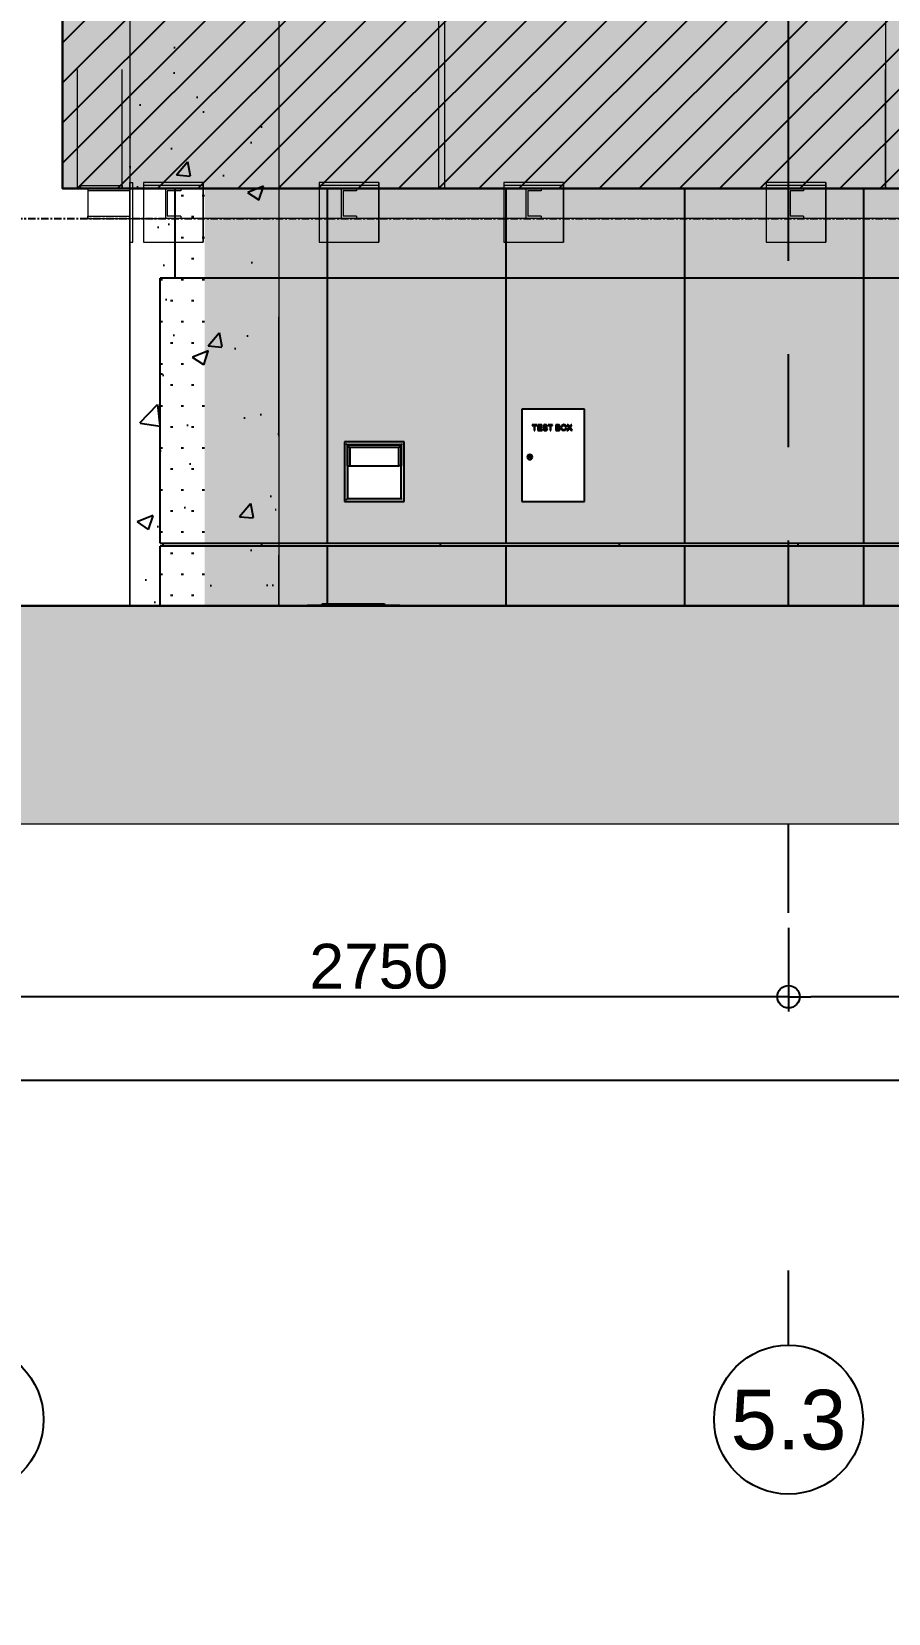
# Model space of a CAD drawing. Header units: millimetres. Extents: x 652937 to 1670132, y 1473552 to 2851037.
# Drawn here: x 754468 to 757343, y 1509840 to 1515147 of the extents above; entities that cross this region are included whole.
import ezdxf
from ezdxf.enums import TextEntityAlignment as Align
from ezdxf.xclip import XClip

# ---------------------------------------------------------------- set-up
doc = ezdxf.new("R2010")
doc.units = ezdxf.units.MM
doc.header["$XCLIPFRAME"] = 0
doc.set_wipeout_variables(frame=1)
for name, pattern in [('TA_GL_005.00000', [13.75, 5, -1.25, 1.25, -1.25, 5]), ('XKITLINE00', [0]), ('XKITLINE02', [4, 2, -2])]:
    doc.linetypes.add(name, pattern=pattern)
for name, color, linetype in [('000 - 0_HIDE_OBJ_FRAMING_DEF_SUB_1', 7, 'Continuous'), ('000 - 0_SYM_DWG_GRID-BUBBLE_MAIN_COLOR_1', 7, 'Continuous'), ('000 - 0_SYM_DWG_GRIDLINE_MAIN_COLOR_1', 7, 'Continuous'), ('000 - 0_SYM_DWG_GRIDLINE_MAIN_COLOR_251', 7, 'Continuous'), ('000 - CONCRETE_COL_WIPEOUT_', 7, 'Continuous'), ('000 - CONCRETE_WALL_HATCH_', 7, 'Continuous'), ('000 - CONCRETE_WALL_MAIN_COLOR_2', 7, 'Continuous'), ('000 - H A T C H', 7, 'Continuous'), ('010 - ASPG_DIMS_NOM', 7, 'Continuous')]:
    doc.layers.add(name, color=color, linetype=linetype)
for name, color, linetype, lineweight in [('A-010-M_LINE-T', 7, 'Continuous', 25), ('A-230-M_FLOOR', 7, 'Continuous', 25), ('Part', 7, 'Continuous', 0), ('S-160-M_FOUND', 7, 'Continuous', 25), ('Z-060-M_DETAIL', 7, 'Continuous', 9)]:
    doc.layers.add(name, color=color, linetype=linetype, lineweight=lineweight)
doc.styles.add('Arial', font='arial.ttf')
doc.styles.add('FAMELINE_FOR_CKST', font='arial.ttf')
doc.styles.add('TA', font='', dxfattribs={"height": 4.5})
doc.styles.get('TA').set_extended_font_data('Cordia New')
doc.dimstyles.new('FAMELINE-CKST_C-C', dxfattribs={"dimtxt": 0.3, "dimasz": 0.15, "dimexe": 0.1, "dimexo": 0.1, "dimgap": 0.05, "dimtad": 1, "dimzin": 0, "dimdsep": 46, "dimtxsty": 'FAMELINE_FOR_CKST', "dimblk": 'ORIGIN', "dimblk1": 'ORIGIN', "dimblk2": 'ORIGIN', "dimsah": 1, "dimcen": 0.1, "dimdle": 0.1, "dimclrd": 7, "dimclre": 7, "dimclrt": 7, "dimadec": 0, "dimazin": 0, "dimtfac": 1, "dimtix": 1, "dimtmove": 2, "dimatfit": 3, "dimfxl": 1, "dimtolj": 1, "dimtzin": 0, "dimlwd": -1, "dimlwe": -1, "dimarcsym": 0})
pattern_1 = [(0, (186823.404, -200), (35.282, 70.564), [7.823, -62.741])]
pattern_2 = [(90, (6060, 101150), (-600, 4e-14), [])]

# ---------------------------------------------------------------- blocks, each defined once
blk = doc.blocks.new('*U6164')
at = {"layer": '000 - 0_SYM_DWG_GRIDLINE_MAIN_COLOR_251', "color": 7, "linetype": 'ByBlock', "ltscale": 5}
blk.add_line((200, 0), (-30071, 0), dxfattribs=at)
at = {"color": 7, "style": 'TA', "flags": 1}
blk.add_attdef('LOCATION', (6, -6), '', height=4.5, rotation=270, dxfattribs=at)
blk = doc.blocks.new('PP18_ENT3_SE_ELE2-1')
at = {"layer": 'S-160-M_FOUND'}
h = blk.add_hatch(dxfattribs=at)
h.set_pattern_fill('AR-CONC', scale=3, style=0)
h.set_pattern_definition([(50, (-92039, 13738.63), (546.554, -47.8173), [57.15, -628.65]), (355, (-92039, 13738.63), (-105.7303, 573.1705), [45.72, -502.9218]), (100.45144, (-91993.44, 13734.65), (440.8237, 525.3533), [48.57, -534.2707]), (46.1842, (-92039, 13891), (813.237, -126.127), [85.725, -942.975]), (96.63556, (-91971.2, 13880.5), (712.2124, 742.2784), [72.855, -801.407]), (351.18415, (-92039, 13891), (712.2124, 742.2784), [68.58, -754.379]), (21, (-91962.8, 13852.93), (454.8432, -306.7956), [57.15, -628.65]), (326, (-91962.8, 13852.93), (185.406, 552.564), [45.72, -502.92]), (71.45144, (-91924.9, 13827.36), (640.2493, 245.7683), [48.57, -534.2698]), (37.5, (-92038.98, 13738.63), (9.2658, 253.66512), [0, -496.824, 0, -510.54, 0, -504.825]), (7.5, (-92038.98, 13738.63), (200.459, 300.5417), [0, -291.084, 0, -485.394, 0, -192.405]), (327.5, (-92208.91, 13738.63), (406.7718, -17.18623), [0, -190.5, 0, -594.36, 0, -788.67]), (317.5, (-92285.1, 13738.63), (444.3875, 76.2795), [0, -247.65, 0, -394.716, 0, -560.07])])
h.paths.add_polyline_path([(-20210, 103500), (-19710, 103500), (-19710, 97770), (-20210, 97770)])
at = {"layer": 'Z-060-M_DETAIL'}
h = blk.add_hatch(dxfattribs=at)
h.set_pattern_fill('FP_8', style=0, pattern_type=2)
h.set_pattern_definition([(45, (-25897.57, 82257.5), (0, 449.013), [317.5, -317.5]), (45, (-25981.75, 82341.7), (0, 449.013), [317.5, -317.5]), (45, (-26065.94, 82425.88), (0, 449.013), [317.5, -317.5]), (135, (-26065.94, 82482), (-449.013, 3e-14), [317.5, -317.5]), (135, (-25981.75, 82566.2), (-449.013, 3e-14), [317.5, -317.5]), (135, (-25897.57, 82650.4), (-449.013, 3e-14), [317.5, -317.5])])
h.paths.add_polyline_path([(-23258.5, 100920), (-23258.5, 97770), (-22110, 97770), (-22110, 98270), (-20910, 98270), (-20910, 97770), (-20210, 97770), (-20210, 100920)])
at = {"layer": 'A-010-M_LINE-T', "color": 7}
blk.add_line((-20210, 100920), (-27421.2, 100920), dxfattribs=at)
at = {"layer": 'A-230-M_FLOOR', "color": 7, "lineweight": 9}
blk.add_lwpolyline([(-19710, 103500), (-19710, 97770), (-20210, 97770), (-20210, 103500)], close=True, dxfattribs=at)
at = {"color": 7, "rotation": 180}
blk.add_blockref('*U6164', (-21271, 100920), dxfattribs=at)
blk = doc.blocks.new('*A25353608')
at = {"layer": 'Part', "color": 7, "linetype": 'XKITLINE02', "lineweight": 0}
for p, q in [((153.487318, 12.222868), (153.487318, 7.222868)), ((153.487373, 12.222868), (153.487373, 6.722868)), ((153.487318, 6.722868), (153.487373, 6.722868)), ((154.792408, 6.722868), (154.542408, 6.722868)), ((157.892408, 6.722868), (157.642408, 6.722868)), ((162.292408, 6.722868), (162.042408, 6.722868))]:
    blk.add_line(p, q, dxfattribs=at)
at = {"layer": 'Part', "color": 7, "linetype": 'XKITLINE00', "lineweight": 0}
for p, q in [((153.487318, 7.222868), (153.487318, 6.722868)), ((154.542408, 6.722868), (153.487318, 6.722868)), ((157.642408, 6.722868), (154.792408, 6.722868)), ((162.042408, 6.722868), (157.892408, 6.722868)), ((165.142408, 6.722868), (162.292408, 6.722868))]:
    blk.add_line(p, q, dxfattribs=at)
blk = doc.blocks.new('*A25803653')
at = {"layer": 'Part', "color": 7, "linetype": 'XKITLINE00', "lineweight": 0}
for p, q in [((150.987372, 6.722868), (151.592408, 6.722868)), ((150.987376, -5.480012), (150.987376, 6.722868)), ((153.48735, 6.722868), (151.842408, 6.722868))]:
    blk.add_line(p, q, dxfattribs=at)
at = {"layer": 'Part', "color": 7, "linetype": 'XKITLINE02', "lineweight": 0}
for p, q in [((151.842408, 6.722868), (151.592408, 6.722868)), ((211.037078, 6.722868), (153.48735, 6.722868)), ((153.487373, -5.480012), (153.487373, 6.722868))]:
    blk.add_line(p, q, dxfattribs=at)
blk = doc.blocks.new('*A26393712')
at = {"layer": 'Part', "color": 7, "linetype": 'XKITLINE02', "lineweight": 0}
for p, q in [((150.862502, 22.122868), (150.112498, 22.122868)), ((150.112502, 7.222868), (150.112502, 22.122868)), ((150.862502, 7.222868), (150.862502, 22.122868)), ((150.112498, 7.222868), (150.862502, 7.222868))]:
    blk.add_line(p, q, dxfattribs=at)
blk = doc.blocks.new('*A26463719')
at = {"layer": 'Part', "color": 7, "linetype": 'XKITLINE00', "lineweight": 0}
for p, q in [((156.26736, 22.122868), (156.267361, 22.122868)), ((156.267361, 22.122868), (163.667361, 22.122868)), ((156.267361, 22.122868), (156.267361, 7.222868)), ((163.667361, 22.122868), (163.667361, 7.222868)), ((156.267361, 7.222868), (156.26736, 7.222868)), ((163.667361, 7.222868), (156.267361, 7.222868))]:
    blk.add_line(p, q, dxfattribs=at)
at = {"layer": 'Part', "color": 7, "linetype": 'XKITLINE02', "lineweight": 0}
for p, q in [((156.267361, 22.122868), (156.26736, 22.122868)), ((156.26736, 22.122868), (156.26736, 7.222868)), ((163.66736, 7.222868), (163.66736, 22.122868)), ((156.26736, 7.222868), (156.267361, 7.222868))]:
    blk.add_line(p, q, dxfattribs=at)
blk = doc.blocks.new('*A26483721')
at = {"layer": 'Part', "color": 7, "linetype": 'XKITLINE00', "lineweight": 0}
for p, q in [((156.167361, 22.122868), (149.952037, 22.122868)), ((156.16736, 22.122868), (156.167361, 22.122868)), ((156.167361, 22.122868), (156.167361, 7.222868)), ((156.167361, 7.222868), (149.952037, 7.222868)), ((156.167361, 7.222868), (156.16736, 7.222868))]:
    blk.add_line(p, q, dxfattribs=at)
at = {"layer": 'Part', "color": 7, "linetype": 'XKITLINE02', "lineweight": 0}
blk.add_line((156.16736, 22.122868), (156.16736, 7.222868), dxfattribs=at)
blk = doc.blocks.new('*A26493722')
at = {"layer": 'Part', "color": 7, "linetype": 'XKITLINE02', "lineweight": 0}
for p, q in [((162.292408, 7.222868), (162.042407, 7.222868)), ((162.042407, 6.722868), (162.042407, 7.222868)), ((162.067407, 7.185368), (162.067407, 6.760368)), ((162.292407, 7.222868), (162.292407, 7.185368)), ((162.292407, 6.760368), (162.292407, 6.722868))]:
    blk.add_line(p, q, dxfattribs=at)
at = {"layer": 'Part', "color": 7, "linetype": 'XKITLINE00', "lineweight": 0}
for p, q in [((162.042408, 6.722868), (162.042408, 7.222868)), ((162.067408, 7.185368), (162.067407, 7.185368)), ((162.292408, 7.185368), (162.067408, 7.185368)), ((162.067408, 7.185368), (162.067408, 6.760368)), ((162.292407, 7.185368), (162.292408, 7.185368)), ((162.292408, 7.222868), (162.292408, 7.185368)), ((162.042408, 6.722868), (162.042407, 6.722868)), ((162.292408, 6.722868), (162.042408, 6.722868)), ((162.067407, 6.760368), (162.067408, 6.760368)), ((162.292408, 6.760368), (162.067408, 6.760368)), ((162.292407, 6.760368), (162.292408, 6.760368)), ((162.292407, 6.722868), (162.292408, 6.722868)), ((162.292408, 6.760368), (162.292408, 6.722868))]:
    blk.add_line(p, q, dxfattribs=at)
blk = doc.blocks.new('*A26503723')
at = {"layer": 'Part', "color": 7, "linetype": 'XKITLINE02', "lineweight": 0}
for p, q in [((162.667391, 7.272868), (161.66739, 7.272868)), ((161.66739, 7.272868), (161.66739, 7.222868)), ((161.66739, 7.222868), (162.667391, 7.222868)), ((161.667391, 7.272868), (161.667391, 7.222868)), ((162.66739, 7.272868), (162.667391, 7.272868)), ((162.66739, 7.272868), (162.66739, 7.222868)), ((162.66739, 7.222868), (162.667391, 7.222868)), ((162.667391, 7.222868), (162.667391, 7.272868))]:
    blk.add_line(p, q, dxfattribs=at)
blk = doc.blocks.new('*A26513724')
at = {"layer": 'Part', "color": 7, "linetype": 'XKITLINE02', "lineweight": 0}
for p, q in [((157.892408, 7.222868), (157.642407, 7.222868)), ((157.642407, 6.722868), (157.642407, 7.222868)), ((157.667407, 7.185368), (157.667407, 6.760368)), ((157.892407, 7.222868), (157.892407, 7.185368)), ((157.892407, 6.760368), (157.892407, 6.722868))]:
    blk.add_line(p, q, dxfattribs=at)
at = {"layer": 'Part', "color": 7, "linetype": 'XKITLINE00', "lineweight": 0}
for p, q in [((157.642408, 6.722868), (157.642408, 7.222868)), ((157.667408, 7.185368), (157.667407, 7.185368)), ((157.892408, 7.185368), (157.667408, 7.185368)), ((157.667408, 7.185368), (157.667408, 6.760368)), ((157.892407, 7.185368), (157.892408, 7.185368)), ((157.892408, 7.222868), (157.892408, 7.185368)), ((157.642408, 6.722868), (157.642407, 6.722868)), ((157.892408, 6.722868), (157.642408, 6.722868)), ((157.667407, 6.760368), (157.667408, 6.760368)), ((157.892408, 6.760368), (157.667408, 6.760368)), ((157.892407, 6.760368), (157.892408, 6.760368)), ((157.892407, 6.722868), (157.892408, 6.722868)), ((157.892408, 6.760368), (157.892408, 6.722868))]:
    blk.add_line(p, q, dxfattribs=at)
blk = doc.blocks.new('*A26523725')
at = {"layer": 'Part', "color": 7, "linetype": 'XKITLINE02', "lineweight": 0}
for p, q in [((158.267391, 7.272868), (157.26739, 7.272868)), ((157.26739, 7.272868), (157.26739, 7.222868)), ((157.26739, 7.222868), (158.267391, 7.222868)), ((157.267391, 7.272868), (157.267391, 7.222868)), ((158.26739, 7.272868), (158.267391, 7.272868)), ((158.26739, 7.272868), (158.26739, 7.222868)), ((158.26739, 7.222868), (158.267391, 7.222868)), ((158.267391, 7.222868), (158.267391, 7.272868))]:
    blk.add_line(p, q, dxfattribs=at)
blk = doc.blocks.new('*A26533726')
at = {"layer": 'Part', "color": 7, "linetype": 'XKITLINE02', "lineweight": 0}
for p, q in [((162.667392, 7.322868), (161.66739, 7.322868)), ((161.66739, 7.322868), (161.66739, 7.222868)), ((161.667392, 7.322868), (161.667392, 6.322868)), ((162.66739, 7.322868), (162.66739, 7.222868)), ((162.667392, 6.322868), (162.667392, 7.322868))]:
    blk.add_line(p, q, dxfattribs=at)
at = {"layer": 'Part', "color": 7, "linetype": 'XKITLINE00', "lineweight": 0}
for p, q in [((161.66739, 7.222868), (161.66739, 6.322868)), ((162.66739, 7.222868), (162.66739, 6.322868)), ((161.66739, 6.322868), (162.667392, 6.322868))]:
    blk.add_line(p, q, dxfattribs=at)
blk = doc.blocks.new('*A26543727')
at = {"layer": 'Part', "color": 7, "linetype": 'XKITLINE02', "lineweight": 0}
for p, q in [((158.267392, 7.322868), (157.26739, 7.322868)), ((157.26739, 7.322868), (157.26739, 7.222868)), ((157.267392, 7.322868), (157.267392, 6.322868)), ((158.26739, 7.322868), (158.26739, 7.222868)), ((158.267392, 6.322868), (158.267392, 7.322868))]:
    blk.add_line(p, q, dxfattribs=at)
at = {"layer": 'Part', "color": 7, "linetype": 'XKITLINE00', "lineweight": 0}
for p, q in [((157.26739, 7.222868), (157.26739, 6.322868)), ((158.26739, 7.222868), (158.26739, 6.322868)), ((157.26739, 6.322868), (158.267392, 6.322868))]:
    blk.add_line(p, q, dxfattribs=at)
blk = doc.blocks.new('*A26583731')
at = {"layer": 'Part', "color": 7, "linetype": 'XKITLINE02', "lineweight": 0}
for p, q in [((152.217392, 7.322868), (151.21739, 7.322868)), ((151.21739, 7.322868), (151.21739, 7.222868)), ((151.217392, 7.322868), (151.217392, 6.322868)), ((152.21739, 7.322868), (152.21739, 7.222868)), ((152.217392, 6.322868), (152.217392, 7.322868))]:
    blk.add_line(p, q, dxfattribs=at)
at = {"layer": 'Part', "color": 7, "linetype": 'XKITLINE00', "lineweight": 0}
for p, q in [((151.21739, 7.222868), (151.21739, 6.322868)), ((152.21739, 7.222868), (152.21739, 6.322868)), ((151.21739, 6.322868), (152.217392, 6.322868))]:
    blk.add_line(p, q, dxfattribs=at)
blk = doc.blocks.new('*A26593732')
at = {"layer": 'Part', "color": 7, "linetype": 'XKITLINE02', "lineweight": 0}
for p, q in [((155.167392, 7.322868), (154.16739, 7.322868)), ((154.16739, 7.322868), (154.16739, 7.222868)), ((154.167392, 7.322868), (154.167392, 6.322868)), ((155.16739, 7.322868), (155.16739, 7.222868)), ((155.167392, 6.322868), (155.167392, 7.322868))]:
    blk.add_line(p, q, dxfattribs=at)
at = {"layer": 'Part', "color": 7, "linetype": 'XKITLINE00', "lineweight": 0}
for p, q in [((154.16739, 7.222868), (154.16739, 6.322868)), ((155.16739, 7.222868), (155.16739, 6.322868)), ((154.16739, 6.322868), (155.167392, 6.322868))]:
    blk.add_line(p, q, dxfattribs=at)
blk = doc.blocks.new('*A26603733')
at = {"layer": 'Part', "color": 7, "linetype": 'XKITLINE02', "lineweight": 0}
for p, q in [((152.217391, 7.272868), (151.21739, 7.272868)), ((151.21739, 7.272868), (151.21739, 7.222868)), ((151.21739, 7.222868), (152.217391, 7.222868)), ((151.217391, 7.272868), (151.217391, 7.222868)), ((152.21739, 7.272868), (152.217391, 7.272868)), ((152.21739, 7.272868), (152.21739, 7.222868)), ((152.21739, 7.222868), (152.217391, 7.222868)), ((152.217391, 7.222868), (152.217391, 7.272868))]:
    blk.add_line(p, q, dxfattribs=at)
blk = doc.blocks.new('*A26613734')
at = {"layer": 'Part', "color": 7, "linetype": 'XKITLINE02', "lineweight": 0}
for p, q in [((151.842408, 7.222868), (151.592407, 7.222868)), ((151.592407, 6.722868), (151.592407, 7.222868)), ((151.617407, 7.185368), (151.617407, 6.760368)), ((151.842407, 7.222868), (151.842407, 7.185368)), ((151.842407, 6.760368), (151.842407, 6.722868))]:
    blk.add_line(p, q, dxfattribs=at)
at = {"layer": 'Part', "color": 7, "linetype": 'XKITLINE00', "lineweight": 0}
for p, q in [((151.592408, 6.722868), (151.592408, 7.222868)), ((151.617408, 7.185368), (151.617407, 7.185368)), ((151.842408, 7.185368), (151.617408, 7.185368)), ((151.617408, 7.185368), (151.617408, 6.760368)), ((151.842407, 7.185368), (151.842408, 7.185368)), ((151.842408, 7.222868), (151.842408, 7.185368)), ((151.592408, 6.722868), (151.592407, 6.722868)), ((151.842408, 6.722868), (151.592408, 6.722868)), ((151.617407, 6.760368), (151.617408, 6.760368)), ((151.842408, 6.760368), (151.617408, 6.760368)), ((151.842407, 6.760368), (151.842408, 6.760368)), ((151.842407, 6.722868), (151.842408, 6.722868)), ((151.842408, 6.760368), (151.842408, 6.722868))]:
    blk.add_line(p, q, dxfattribs=at)
blk = doc.blocks.new('*A26623735')
at = {"layer": 'Part', "color": 7, "linetype": 'XKITLINE02', "lineweight": 0}
for p, q in [((155.167391, 7.272868), (154.16739, 7.272868)), ((154.16739, 7.272868), (154.16739, 7.222868)), ((154.16739, 7.222868), (155.167391, 7.222868)), ((154.167391, 7.272868), (154.167391, 7.222868)), ((155.16739, 7.272868), (155.167391, 7.272868)), ((155.16739, 7.272868), (155.16739, 7.222868)), ((155.16739, 7.222868), (155.167391, 7.222868)), ((155.167391, 7.222868), (155.167391, 7.272868))]:
    blk.add_line(p, q, dxfattribs=at)
blk = doc.blocks.new('*A26633736')
at = {"layer": 'Part', "color": 7, "linetype": 'XKITLINE02', "lineweight": 0}
for p, q in [((154.792408, 7.222868), (154.542407, 7.222868)), ((154.542407, 6.722868), (154.542407, 7.222868)), ((154.567407, 7.185368), (154.567407, 6.760368)), ((154.792407, 7.222868), (154.792407, 7.185368)), ((154.792407, 6.760368), (154.792407, 6.722868))]:
    blk.add_line(p, q, dxfattribs=at)
at = {"layer": 'Part', "color": 7, "linetype": 'XKITLINE00', "lineweight": 0}
for p, q in [((154.542408, 6.722868), (154.542408, 7.222868)), ((154.567408, 7.185368), (154.567407, 7.185368)), ((154.792408, 7.185368), (154.567408, 7.185368)), ((154.567408, 7.185368), (154.567408, 6.760368)), ((154.792407, 7.185368), (154.792408, 7.185368)), ((154.792408, 7.222868), (154.792408, 7.185368)), ((154.542408, 6.722868), (154.542407, 6.722868)), ((154.792408, 6.722868), (154.542408, 6.722868)), ((154.567407, 6.760368), (154.567408, 6.760368)), ((154.792408, 6.760368), (154.567408, 6.760368)), ((154.792407, 6.760368), (154.792408, 6.760368)), ((154.792407, 6.722868), (154.792408, 6.722868)), ((154.792408, 6.760368), (154.792408, 6.722868))]:
    blk.add_line(p, q, dxfattribs=at)
blk = doc.blocks.new('*A26923765')
at = {"layer": 'Part', "color": 7, "linetype": 'XKITLINE02', "lineweight": 0}
for p, q in [((150.987372, 12.222868), (150.987376, 12.222868)), ((153.487376, 12.222868), (150.987376, 12.222868)), ((150.987376, 12.222868), (150.987376, 7.222868)), ((153.487372, 12.222868), (153.487376, 12.222868)), ((153.487376, 12.222868), (153.487376, 7.222868)), ((151.842408, 6.722868), (151.592408, 6.722868))]:
    blk.add_line(p, q, dxfattribs=at)
at = {"layer": 'Part', "color": 7, "linetype": 'XKITLINE00', "lineweight": 0}
for p, q in [((150.987376, 7.222868), (150.987376, 6.722868)), ((153.487376, 7.222868), (153.487376, 6.722868)), ((150.987372, 6.722868), (150.987376, 6.722868)), ((150.987376, 6.722868), (151.592408, 6.722868)), ((153.487376, 6.722868), (151.842408, 6.722868)), ((153.487372, 6.722868), (153.487376, 6.722868))]:
    blk.add_line(p, q, dxfattribs=at)
blk = doc.blocks.new('*A26933766')
at = {"layer": 'Part', "color": 7, "linetype": 'XKITLINE02', "lineweight": 0}
for p, q in [((150.987339, 7.322868), (150.987372, 7.322868)), ((150.987339, 6.322868), (150.987339, 7.322868)), ((150.987339, 7.322868), (151.037372, 7.322868)), ((150.987372, 7.322868), (150.987372, 6.322868)), ((151.037339, 6.322868), (151.037339, 7.322868)), ((151.037372, 6.322868), (151.037372, 7.322868)), ((150.987372, 6.322868), (150.987339, 6.322868)), ((150.987339, 6.322868), (151.037372, 6.322868))]:
    blk.add_line(p, q, dxfattribs=at)
blk = doc.blocks.new('*A26943767')
at = {"layer": 'Part', "color": 7, "linetype": 'XKITLINE02', "lineweight": 0}
for p, q in [((150.162438, 7.272868), (150.862439, 7.272868)), ((150.162438, 7.272868), (150.162438, 7.222868)), ((150.862439, 7.222868), (150.162438, 7.222868)), ((150.162439, 7.222868), (150.162439, 7.272868)), ((150.862438, 7.222868), (150.862438, 7.272868)), ((150.862439, 7.272868), (150.862439, 7.222868))]:
    blk.add_line(p, q, dxfattribs=at)
blk = doc.blocks.new('*A26953768')
at = {"layer": 'Part', "color": 7, "linetype": 'XKITLINE00', "lineweight": 0}
for p, q in [((150.287351, 7.222868), (150.287351, 7.185368)), ((150.987351, 7.185368), (150.287351, 7.185368)), ((150.287351, 7.185368), (150.287351, 6.760368)), ((150.287351, 6.760368), (150.987351, 6.760368)), ((150.287351, 6.760368), (150.287351, 6.722868)), ((150.287351, 6.722868), (150.987351, 6.722868))]:
    blk.add_line(p, q, dxfattribs=at)
at = {"layer": 'Part', "color": 7, "linetype": 'XKITLINE02', "lineweight": 0}
for p, q in [((150.287351, 7.222868), (150.987351, 7.222868)), ((150.987351, 7.222868), (150.987351, 6.722868)), ((150.287351, 6.722868), (150.287351, 6.760368)), ((150.987351, 6.722868), (150.987351, 6.760368))]:
    blk.add_line(p, q, dxfattribs=at)
blk = doc.blocks.new('PP18_ENT3_SE_ELE2-2')
at = {"color": 7, "lineweight": 0, "xscale": 200, "yscale": 200, "zscale": 200}
for name in ['*A26483721', '*A26393712', '*A26463719', '*A26923765', '*A25353608', '*A26943767', '*A26953768', '*A26933766', '*A26583731', '*A26603733', '*A26613734', '*A26593732', '*A26623735', '*A26633736', '*A26543727', '*A26523725', '*A26513724', '*A26533726', '*A26503723', '*A26493722', '*A25803653']:
    blk.add_blockref(name, (-50408.4678, 101105.4264), dxfattribs=at)
blk = doc.blocks.new('*U6169')
at = {"layer": '000 - 0_SYM_DWG_GRIDLINE_MAIN_COLOR_1', "color": 7}
blk.add_line((45, 0), (40, 0), dxfattribs=at)
blk.add_circle((50, 0), 5, dxfattribs=at)
at = {"layer": '000 - 0_SYM_DWG_GRIDLINE_MAIN_COLOR_251', "color": 7, "linetype": 'ByBlock', "ltscale": 5}
blk.add_line((16, 0), (-308.66, 0), dxfattribs=at)
at = {"layer": '000 - 0_SYM_DWG_GRIDLINE_MAIN_COLOR_251', "color": 7}
blk.add_point((0, 0), dxfattribs=at)
at = {"color": 7, "style": 'TA', "flags": 1}
blk.add_attdef('LOCATION', (6, -6), '', height=4.5, rotation=270, dxfattribs=at)
at = {"layer": '000 - 0_SYM_DWG_GRID-BUBBLE_MAIN_COLOR_1', "color": 7, "style": 'Arial'}
blk.add_attdef('GRID-HEAD', text='', height=4, rotation=90, dxfattribs=at).set_placement((50, 0), align=Align.MIDDLE_CENTER)
blk = doc.blocks.new('*U6168')
at = {"layer": '000 - 0_SYM_DWG_GRIDLINE_MAIN_COLOR_1', "color": 7}
blk.add_circle((50, 0), 5, dxfattribs=at)
at = {"color": 7, "style": 'TA', "flags": 1}
blk.add_attdef('LOCATION', (6, -6), '', height=4.5, rotation=270, dxfattribs=at)
at = {"layer": '000 - 0_SYM_DWG_GRID-BUBBLE_MAIN_COLOR_1', "color": 7, "style": 'Arial'}
blk.add_attdef('GRID-HEAD', text='', height=4, rotation=90, dxfattribs=at).set_placement((50, 0), align=Align.MIDDLE_CENTER)
blk = doc.blocks.new('_Origin')
at = {"color": 7, "linetype": 'ByBlock', "lineweight": -2}
blk.add_line((0, 0), (-1, 0), dxfattribs=at)
blk.add_circle((0, 0), 0.5, dxfattribs=at)
blk = doc.blocks.new('*D7618')
at = {"layer": '010 - ASPG_DIMS_NOM', "color": 7, "transparency": 16777216}
for p, q in [((-20750, 100070), (-20750, 99788.8)), ((-18000, 100070), (-18000, 99788.8)), ((-18075, 99838.8), (-20675, 99838.8))]:
    blk.add_line(p, q, dxfattribs=at)
at = {"layer": 'Defpoints', "color": 7, "transparency": 16777216}
for p in [(-20750, 100120), (-18000, 100120), (-20750, 99838.8)]:
    blk.add_point(p, dxfattribs=at)
at = {"layer": '010 - ASPG_DIMS_NOM', "color": 7, "transparency": 16777216, "xscale": 75, "yscale": 75, "zscale": 75, "rotation": 180}
blk.add_blockref('_Origin', (-20750, 99838.8), dxfattribs=at)
at = {"layer": '010 - ASPG_DIMS_NOM', "color": 7, "transparency": 16777216, "xscale": 75, "yscale": 75, "zscale": 75}
blk.add_blockref('_Origin', (-18000, 99838.8), dxfattribs=at)
at = {"layer": '010 - ASPG_DIMS_NOM', "color": 7, "transparency": 16777216, "insert": (-19375, 99940.3), "char_height": 150, "attachment_point": 5, "style": 'FAMELINE_FOR_CKST'}
blk.add_mtext('\\A1;2750', dxfattribs=at)
blk = doc.blocks.new('*D7619')
at = {"layer": '010 - ASPG_DIMS_NOM', "color": 7, "transparency": 16777216}
for p, q in [((-20750, 100070), (-20750, 99507.5)), ((0, 100070), (0, 99507.5)), ((-75, 99557.5), (-20675, 99557.5))]:
    blk.add_line(p, q, dxfattribs=at)
at = {"layer": 'Defpoints', "color": 7, "transparency": 16777216}
for p in [(-20750, 100120), (0, 100120), (-20750, 99557.5)]:
    blk.add_point(p, dxfattribs=at)
at = {"layer": '010 - ASPG_DIMS_NOM', "color": 7, "transparency": 16777216, "xscale": 75, "yscale": 75, "zscale": 75, "rotation": 180}
blk.add_blockref('_Origin', (-20750, 99557.5), dxfattribs=at)
at = {"layer": '010 - ASPG_DIMS_NOM', "color": 7, "transparency": 16777216, "xscale": 75, "yscale": 75, "zscale": 75}
blk.add_blockref('_Origin', (0, 99557.5), dxfattribs=at)
at = {"layer": '010 - ASPG_DIMS_NOM', "color": 7, "transparency": 16777216, "insert": (-10375, 99659.1), "char_height": 150, "attachment_point": 5, "style": 'FAMELINE_FOR_CKST'}
blk.add_mtext('\\A1;20750', dxfattribs=at)
blk = doc.blocks.new('*D7617')
at = {"layer": '010 - ASPG_DIMS_NOM', "color": 7, "transparency": 16777216}
for p, q in [((-18000, 100070), (-18000, 99788.8)), ((-9900, 100070), (-9900, 99788.8)), ((-9975, 99838.8), (-17925, 99838.8))]:
    blk.add_line(p, q, dxfattribs=at)
at = {"layer": 'Defpoints', "color": 7, "transparency": 16777216}
for p in [(-18000, 100120), (-9900, 100120), (-18000, 99838.8)]:
    blk.add_point(p, dxfattribs=at)
at = {"layer": '010 - ASPG_DIMS_NOM', "color": 7, "transparency": 16777216, "xscale": 75, "yscale": 75, "zscale": 75, "rotation": 180}
blk.add_blockref('_Origin', (-18000, 99838.8), dxfattribs=at)
at = {"layer": '010 - ASPG_DIMS_NOM', "color": 7, "transparency": 16777216, "xscale": 75, "yscale": 75, "zscale": 75}
blk.add_blockref('_Origin', (-9900, 99838.8), dxfattribs=at)
at = {"layer": '010 - ASPG_DIMS_NOM', "color": 7, "transparency": 16777216, "insert": (-13950, 99940.3), "char_height": 150, "attachment_point": 5, "style": 'FAMELINE_FOR_CKST'}
blk.add_mtext('\\A1;8100', dxfattribs=at)
blk = doc.blocks.new('*U6174')
at = {"layer": '000 - H A T C H'}
h = blk.add_hatch(dxfattribs=at)
h.set_pattern_fill('AR-CONC', scale=0.05)
h.paths.add_polyline_path([(7281, 0), (0, 0), (0, -2980), (15523, -2980), (15523, 9340), (7281, 9340)])
at = {"layer": '000 - CONCRETE_COL_WIPEOUT_', "color": 7}
blk.add_lwpolyline([(7281, 0), (7281, 9340), (15523, 9340), (15523, -2980), (0, -2980), (0, 0), (7281, 0), (7281, 0), (7281, 0), (7281, 0), (7281, 0), (7281, 0)], close=True, dxfattribs=at)
blk = doc.blocks.new('A$Cfa402d38')
at = {"layer": 'Defpoints', "color": 7}
blk.add_lwpolyline([(314, -1870), (314, -4850), (15837, -4850), (15837, 7470), (7595, 7470), (7595, -1870)], close=True, dxfattribs=at)
at = {"layer": '000 - CONCRETE_WALL_MAIN_COLOR_2', "color": 7}
blk.add_blockref('*U6174', (314, -1870), dxfattribs=at)
at = {"layer": '000 - CONCRETE_WALL_HATCH_'}
h = blk.add_hatch(dxfattribs=at)
h.set_pattern_fill('ANSI31', scale=30)
h.paths.add_polyline_path([(314, -1870), (314, -4850), (15837, -4850), (15837, 7470), (7595, 7470), (7595, -1870)])
blk = doc.blocks.new('DPA_LIGHTING_WALL MOUNT_WLL711_A - PASITO_Asymmetrical 150_x90_-V122-ENT 3 ELE-2 Sheet')
at = {"layer": '000 - 0_HIDE_OBJ_FRAMING_DEF_SUB_1', "color": 7}
for p, q in [((-201288.4, 101700), (-201488.4, 101700)), ((-201488.4, 101700), (-201488.4, 101500)), ((-201478.4, 101690), (-201482.8, 101694.3)), ((-201478.4, 101690), (-201478.4, 101510)), ((-201298.4, 101690), (-201478.4, 101690)), ((-201478.4, 101690), (-201298.4, 101690)), ((-201478.4, 101690), (-201471.3, 101681)), ((-201478.4, 101619.5), (-201478.4, 101690)), ((-201306.3, 101681), (-201471.3, 101681)), ((-201471.3, 101681), (-201471.3, 101619.4)), ((-201306.3, 101681), (-201298.4, 101690)), ((-201306.3, 101619.4), (-201306.3, 101681)), ((-201295.1, 101693.3), (-201298.4, 101690)), ((-201298.4, 101510), (-201298.4, 101690)), ((-201298.4, 101690), (-201298.4, 101619.5)), ((-201288.4, 101500), (-201288.4, 101700)), ((-201478.4, 101619.5), (-201471.3, 101619.4)), ((-201471.3, 101619.4), (-201306.3, 101619.4)), ((-201298.4, 101619.5), (-201306.3, 101619.4)), ((-201488.4, 101500), (-201288.4, 101500)), ((-201482.8, 101505.7), (-201478.4, 101510)), ((-201478.4, 101510), (-201298.4, 101510)), ((-201295.1, 101506.7), (-201298.4, 101510))]:
    blk.add_line(p, q, dxfattribs=at)
blk = doc.blocks.new('ACM_EARTH INSPECTION PIT - ACM_EARTH INSPECTION PIT-23962509-ENT 3 ELE-2 Sheet')
at = {"layer": '000 - 0_HIDE_OBJ_FRAMING_DEF_SUB_1', "color": 7}
for p, q in [((-201613.5, 101152), (-201303.5, 101152)), ((-201613.5, 101150), (-201613.5, 101152)), ((-201563.9, 101157), (-201353.9, 101157)), ((-201563.9, 101152), (-201563.9, 101157)), ((-201353.9, 101157), (-201353.9, 101152)), ((-201303.5, 101152), (-201303.5, 101150))]:
    blk.add_line(p, q, dxfattribs=at)
blk = doc.blocks.new('ACM_TEST BOX - test box-23806139-ENT 3 ELE-2 Sheet')
at = {"layer": '000 - 0_HIDE_OBJ_FRAMING_DEF_SUB_1', "color": 7}
for p, q in [((-200683.5, 101810), (-200893.5, 101810)), ((-200893.5, 101810), (-200893.5, 101500)), ((-200683.5, 101500), (-200683.5, 101810)), ((-200843, 101758), (-200858.4, 101758)), ((-200858.4, 101758), (-200858.4, 101755.5)), ((-200858.4, 101755.5), (-200851.9, 101755.5)), ((-200851.9, 101755.5), (-200851.9, 101738.3)), ((-200851.9, 101738.3), (-200849.5, 101738.3)), ((-200849.5, 101738.3), (-200849.5, 101755.5)), ((-200849.5, 101755.5), (-200843, 101755.5)), ((-200843, 101755.5), (-200843, 101758)), ((-200826.1, 101758), (-200840.2, 101758)), ((-200840.2, 101758), (-200840.2, 101738.3)), ((-200840.2, 101738.3), (-200825.8, 101738.3)), ((-200837.8, 101749.7), (-200837.8, 101755.5)), ((-200837.8, 101755.5), (-200826.1, 101755.5)), ((-200826.7, 101749.7), (-200837.8, 101749.7)), ((-200837.8, 101740.8), (-200837.8, 101747.2)), ((-200837.8, 101747.2), (-200826.7, 101747.2)), ((-200825.8, 101740.8), (-200837.8, 101740.8)), ((-200826.7, 101747.2), (-200826.7, 101749.7)), ((-200826.1, 101755.5), (-200826.1, 101758)), ((-200825.8, 101738.3), (-200825.8, 101740.8)), ((-200823, 101745.1), (-200821.9, 101741.3)), ((-200820.5, 101745.1), (-200823, 101745.1)), ((-200821.5, 101755.7), (-200822.4, 101752.9)), ((-200822.4, 101752.9), (-200821.7, 101750.4)), ((-200821.9, 101741.3), (-200819.1, 101738.8)), ((-200821.7, 101750.4), (-200819.6, 101748.6)), ((-200819, 101757.6), (-200821.5, 101755.7)), ((-200819.7, 101742.6), (-200820.5, 101745.1)), ((-200819.9, 101752.9), (-200818.8, 101755)), ((-200819.1, 101751.2), (-200819.9, 101752.9)), ((-200817.8, 101741), (-200819.7, 101742.6)), ((-200819.6, 101748.6), (-200815.7, 101747.4)), ((-200815.1, 101749.9), (-200819.1, 101751.2)), ((-200819.1, 101738.8), (-200814.7, 101738)), ((-200815.4, 101758.3), (-200819, 101757.6)), ((-200818.8, 101755), (-200815.3, 101755.8)), ((-200814.8, 101740.4), (-200817.8, 101741)), ((-200815.7, 101747.4), (-200812.1, 101746.4)), ((-200811.5, 101757.6), (-200815.4, 101758.3)), ((-200815.3, 101755.8), (-200811.8, 101755)), ((-200810.8, 101748.6), (-200815.1, 101749.9)), ((-200812.3, 101740.9), (-200814.8, 101740.4)), ((-200814.7, 101738), (-200811, 101738.8)), ((-200810.6, 101742.1), (-200812.3, 101740.9)), ((-200812.1, 101746.4), (-200810.5, 101745.3)), ((-200811.8, 101755), (-200810.4, 101752.4)), ((-200808.9, 101755.5), (-200811.5, 101757.6)), ((-200811, 101738.8), (-200808.5, 101740.9)), ((-200808.4, 101746.6), (-200810.8, 101748.6)), ((-200810.1, 101743.8), (-200810.6, 101742.1)), ((-200810.5, 101745.3), (-200810.1, 101743.8)), ((-200810.4, 101752.4), (-200807.9, 101752.4)), ((-200807.9, 101752.4), (-200808.9, 101755.5)), ((-200808.5, 101740.9), (-200807.6, 101743.8)), ((-200807.6, 101743.8), (-200808.4, 101746.6)), ((-200790.1, 101758), (-200805.5, 101758)), ((-200805.5, 101758), (-200805.5, 101755.5)), ((-200805.5, 101755.5), (-200799, 101755.5)), ((-200799, 101755.5), (-200799, 101738.3)), ((-200799, 101738.3), (-200796.5, 101738.3)), ((-200796.5, 101738.3), (-200796.5, 101755.5)), ((-200796.5, 101755.5), (-200790.1, 101755.5)), ((-200790.1, 101755.5), (-200790.1, 101758)), ((-200772.1, 101758), (-200779.6, 101758)), ((-200779.6, 101758), (-200779.6, 101738.3)), ((-200779.6, 101738.3), (-200772.1, 101738.3)), ((-200777.1, 101750), (-200777.1, 101755.5)), ((-200777.1, 101755.5), (-200773, 101755.5)), ((-200772.6, 101750), (-200777.1, 101750)), ((-200777.1, 101740.8), (-200777.1, 101747.5)), ((-200777.1, 101747.5), (-200772.3, 101747.5)), ((-200772.1, 101740.8), (-200777.1, 101740.8)), ((-200773, 101755.5), (-200769.8, 101755.3)), ((-200770, 101750.2), (-200772.6, 101750)), ((-200772.3, 101747.5), (-200769.3, 101747.2)), ((-200768.4, 101757.4), (-200772.1, 101758)), ((-200770.3, 101740.9), (-200772.1, 101740.8)), ((-200772.1, 101738.3), (-200769, 101738.6)), ((-200768.7, 101741.4), (-200770.3, 101740.9)), ((-200768.4, 101751.1), (-200770, 101750.2)), ((-200769.8, 101755.3), (-200768.4, 101754.3)), ((-200769.3, 101747.2), (-200767.8, 101746.1)), ((-200769, 101738.6), (-200766.8, 101739.6)), ((-200767.3, 101744.1), (-200768.7, 101741.4)), ((-200766.2, 101755.6), (-200768.4, 101757.4)), ((-200768.4, 101754.3), (-200767.9, 101752.7)), ((-200767.9, 101752.7), (-200768.4, 101751.1)), ((-200768.1, 101749.1), (-200766.1, 101750.8)), ((-200765.7, 101747.2), (-200768.1, 101749.1)), ((-200767.8, 101746.1), (-200767.3, 101744.1)), ((-200766.8, 101739.6), (-200765.4, 101741.5)), ((-200765.5, 101753.1), (-200766.2, 101755.6)), ((-200766.1, 101750.8), (-200765.5, 101753.1)), ((-200764.8, 101744.2), (-200765.7, 101747.2)), ((-200765.4, 101741.5), (-200764.8, 101744.2)), ((-200759.7, 101755.5), (-200762.4, 101747.9)), ((-200762.4, 101747.9), (-200761.2, 101743)), ((-200761.2, 101743), (-200757.9, 101739.3)), ((-200759.9, 101747.9), (-200757.9, 101754)), ((-200757.9, 101742.4), (-200759.9, 101747.9)), ((-200753, 101758.3), (-200759.7, 101755.5)), ((-200757.9, 101754), (-200753, 101755.8)), ((-200753, 101740.4), (-200757.9, 101742.4)), ((-200757.9, 101739.3), (-200753, 101738)), ((-200748.1, 101757), (-200753, 101758.3)), ((-200753, 101755.8), (-200749.3, 101754.9)), ((-200748, 101742.4), (-200753, 101740.4)), ((-200753, 101738), (-200748.2, 101739.2)), ((-200749.3, 101754.9), (-200746.9, 101752.2)), ((-200748.2, 101739.2), (-200744.8, 101742.8)), ((-200744.7, 101753.4), (-200748.1, 101757)), ((-200746.1, 101748.1), (-200748, 101742.4)), ((-200746.9, 101752.2), (-200746.1, 101748.1)), ((-200744.8, 101742.8), (-200743.6, 101748.1)), ((-200743.6, 101748.1), (-200744.7, 101753.4)), ((-200734.8, 101749), (-200742.4, 101738.3)), ((-200742.4, 101738.3), (-200739.4, 101738.3)), ((-200738.2, 101758), (-200741.1, 101758)), ((-200741.1, 101758), (-200734.8, 101749)), ((-200739.4, 101738.3), (-200734.4, 101745.3)), ((-200734.6, 101752.9), (-200738.2, 101758)), ((-200733.4, 101751), (-200734.6, 101752.9)), ((-200734.4, 101745.3), (-200733.3, 101746.9)), ((-200732, 101753), (-200733.4, 101751)), ((-200733.3, 101746.9), (-200732.2, 101745.4)), ((-200732.2, 101745.4), (-200727.2, 101738.3)), ((-200728.5, 101758), (-200732, 101753)), ((-200731.8, 101749), (-200725.5, 101758)), ((-200724.2, 101738.3), (-200731.8, 101749)), ((-200725.5, 101758), (-200728.5, 101758)), ((-200727.2, 101738.3), (-200724.2, 101738.3)), ((-200869.3, 101648.5), (-200869.3, 101650)), ((-200869.3, 101650), (-200864.3, 101650)), ((-200864.3, 101648.5), (-200869.3, 101648.5)), ((-200864.3, 101650), (-200864.3, 101648.5)), ((-200893.5, 101500), (-200683.5, 101500))]:
    blk.add_line(p, q, dxfattribs=at)
for radius, start, end in [(8.51, 0, 180), (8.51, 180, 0), (7.56, 0, 180), (7.56, 180, 0), (6.56, 0, 180), (6.56, 180, 0)]:
    blk.add_arc((-200866.8, 101649.3), radius, start, end, dxfattribs=at)
blk = doc.blocks.new('C-1-PP18-AR-2340-01-C_20260413-231939_PP18_ENT3_EX-ELE2')
at = {"layer": '000 - 0_HIDE_OBJ_FRAMING_DEF_SUB_1'}
h = blk.add_hatch(dxfattribs=at)
h.set_pattern_fill('FP_25', style=0, pattern_type=2)
h.set_pattern_definition(pattern_1)
h.paths.add_polyline_path([(-20009, 102250), (-20010, 102550), (-20109, 102550), (-20109, 102250), (-20010, 102250)])
h = blk.add_hatch(dxfattribs=at)
h.set_pattern_fill('FP_25', style=0, pattern_type=2)
h.set_pattern_definition(pattern_1)
h.paths.add_polyline_path([(-20009, 102250), (6440, 102250), (6440, 102550), (-20009, 102550), (-20009, 102333.2)])
h = blk.add_hatch(dxfattribs=at)
h.set_pattern_fill('FP_27', style=0, pattern_type=2)
h.set_pattern_definition(pattern_2)
h.paths.add_polyline_path([(-20009, 102250), (6440, 102250), (6440, 102550), (-20009, 102550), (-20009, 102333.2)])
h = blk.add_hatch(dxfattribs=at)
h.set_pattern_fill('FP_25', style=0, pattern_type=2)
h.set_pattern_definition(pattern_1)
h.paths.add_polyline_path([(-20159, 101150), (-20009, 101150), (-20010, 101350), (-20159, 101350)])
h.paths.add_polyline_path([(-20009, 101360), (-20010, 102250), (-20159, 102250), (-20159, 101360), (-20010, 101360)])
h = blk.add_hatch(dxfattribs=at)
h.set_pattern_fill('FP_25', style=0, pattern_type=2)
h.set_pattern_definition(pattern_1)
h.paths.add_polyline_path([(-460, 101150), (6135, 101150), (6135, 101152), (6184.5, 101152), (6184.5, 101157), (6394.5, 101157), (6394.5, 101152), (6440, 101152), (6440, 101350), (-20009, 101350), (-20009, 101150), (-19665, 101150), (-19665, 101152), (-19615.5, 101153), (-19615.5, 101157), (-19405.5, 101157), (-19405.5, 101152), (-19355, 101152), (-19355, 101150), (-11865, 101150), (-11865, 101152), (-11815.5, 101152), (-11815.5, 101157), (-11605.5, 101157), (-11605.5, 101152), (-11555, 101152), (-11555, 101150), (-760, 101150)])
h.paths.add_polyline_path([(-5627.9, 101360), (6440, 101360), (6440, 102250), (-20009, 102250), (-20009, 101360), (-5826.6, 101360)])
h.paths.add_polyline_path([(-11745, 101500), (-11745, 101810), (-11535, 101810), (-11535, 101500), (-11587.8, 101500)])
h.paths.add_polyline_path([(-18739.6, 101500), (-18945, 101500), (-18945, 101810), (-18735, 101810), (-18735, 101500)])
h.paths.add_polyline_path([(6355, 101500), (6145, 101500), (6145, 101810), (6355, 101810), (6355, 101740.4)])
h.paths.add_polyline_path([(-1950, 101506.7), (-2133.3, 101506.7), (-2133.3, 101693.3), (-1946.6, 101693.3), (-1946.6, 101506.7)])
h.paths.add_polyline_path([(866.7, 101506.7), (866.7, 101693.3), (1053.4, 101693.3), (1053.4, 101506.7), (870, 101506.7)])
h.paths.add_polyline_path([(3907.9, 101506.7), (3866.7, 101506.7), (3866.7, 101693.3), (4053.4, 101693.3), (4053.4, 101506.7), (4050, 101506.7)])
h.paths.add_polyline_path([(-7946.6, 101506.7), (-8133.3, 101506.7), (-8133.3, 101693.3), (-7946.6, 101693.3), (-7946.6, 101510)])
h.paths.add_polyline_path([(-14071.1, 101506.7), (-14133.3, 101506.7), (-14133.3, 101693.3), (-13946.6, 101693.3), (-13946.6, 101506.7), (-13971.7, 101506.7)])
h.paths.add_polyline_path([(-10946.6, 101506.7), (-11133.3, 101506.7), (-11133.3, 101693.3), (-10946.6, 101693.3), (-10946.6, 101510)])
h.paths.add_polyline_path([(-4950, 101506.7), (-5133.3, 101506.7), (-5133.3, 101693.3), (-4946.6, 101693.3), (-4946.6, 101506.7)])
h.paths.add_polyline_path([(-19530, 101506.7), (-19533.3, 101506.7), (-19533.3, 101693.3), (-19346.6, 101693.3), (-19346.6, 101506.7), (-19350, 101506.7)])
h.paths.add_polyline_path([(-17133.3, 101506.7), (-17133.3, 101693.3), (-16946.6, 101693.3), (-16946.6, 101506.7), (-17130, 101506.7)])
h = blk.add_hatch(dxfattribs=at)
h.set_pattern_fill('FP_27', style=0, pattern_type=2)
h.set_pattern_definition(pattern_2)
h.paths.add_polyline_path([(-460, 101150), (6135, 101150), (6135, 101152), (6184.5, 101152), (6184.5, 101157), (6394.5, 101157), (6394.5, 101152), (6440, 101152), (6440, 101350), (-20009, 101350), (-20009, 101150), (-19665, 101150), (-19665, 101152), (-19615.5, 101153), (-19615.5, 101157), (-19405.5, 101157), (-19405.5, 101152), (-19355, 101152), (-19355, 101150), (-11865, 101150), (-11865, 101152), (-11815.5, 101152), (-11815.5, 101157), (-11605.5, 101157), (-11605.5, 101152), (-11555, 101152), (-11555, 101150), (-760, 101150)])
h.paths.add_polyline_path([(-5627.9, 101360), (6440, 101360), (6440, 102250), (-20009, 102250), (-20009, 101360), (-5826.6, 101360)])
h.paths.add_polyline_path([(-11745, 101500), (-11745, 101810), (-11535, 101810), (-11535, 101500), (-11587.8, 101500)])
h.paths.add_polyline_path([(-18739.6, 101500), (-18945, 101500), (-18945, 101810), (-18735, 101810), (-18735, 101500)])
h.paths.add_polyline_path([(6355, 101500), (6145, 101500), (6145, 101810), (6355, 101810), (6355, 101740.4)])
h.paths.add_polyline_path([(-1950, 101506.7), (-2133.3, 101506.7), (-2133.3, 101693.3), (-1946.6, 101693.3), (-1946.6, 101506.7)])
h.paths.add_polyline_path([(866.7, 101506.7), (866.7, 101693.3), (1053.4, 101693.3), (1053.4, 101506.7), (870, 101506.7)])
h.paths.add_polyline_path([(3907.9, 101506.7), (3866.7, 101506.7), (3866.7, 101693.3), (4053.4, 101693.3), (4053.4, 101506.7), (4050, 101506.7)])
h.paths.add_polyline_path([(-7946.6, 101506.7), (-8133.3, 101506.7), (-8133.3, 101693.3), (-7946.6, 101693.3), (-7946.6, 101510)])
h.paths.add_polyline_path([(-14071.1, 101506.7), (-14133.3, 101506.7), (-14133.3, 101693.3), (-13946.6, 101693.3), (-13946.6, 101506.7), (-13971.7, 101506.7)])
h.paths.add_polyline_path([(-10946.6, 101506.7), (-11133.3, 101506.7), (-11133.3, 101693.3), (-10946.6, 101693.3), (-10946.6, 101510)])
h.paths.add_polyline_path([(-4950, 101506.7), (-5133.3, 101506.7), (-5133.3, 101693.3), (-4946.6, 101693.3), (-4946.6, 101506.7)])
h.paths.add_polyline_path([(-19530, 101506.7), (-19533.3, 101506.7), (-19533.3, 101693.3), (-19346.6, 101693.3), (-19346.6, 101506.7), (-19350, 101506.7)])
h.paths.add_polyline_path([(-17133.3, 101506.7), (-17133.3, 101693.3), (-16946.6, 101693.3), (-16946.6, 101506.7), (-17130, 101506.7)])
h = blk.add_hatch(dxfattribs=at)
h.set_pattern_fill('FP_26', style=0, pattern_type=2)
h.set_pattern_definition([(90, (-20084, 101150), (-600, 4e-14), [])])
h.paths.add_polyline_path([(-20010, 101350), (-20009, 101350), (-20010, 101360), (-20149, 101360), (-20149, 101350)])
h = blk.add_hatch(dxfattribs=at)
h.set_pattern_fill('FP_28', style=0, pattern_type=2)
h.set_pattern_definition([(90, (6440, 101150), (-600, 4e-14), [])])
h.paths.add_polyline_path([(6291.8, 101350), (6440, 101350), (6440, 101360), (-20009, 101360), (-20009, 101350), (6093.2, 101350)])
at = {"layer": '000 - 0_HIDE_OBJ_FRAMING_DEF_SUB_1', "color": 7}
for p, q in [((-20109, 102250), (-20109, 102550)), ((-20159, 101360), (-20159, 102250)), ((7090, 102250), (-20159, 102250)), ((-20159, 101360), (6940, 101360)), ((-20149, 101350), (-20149, 101360)), ((-20159, 101150), (-20159, 101350)), ((6940, 101350), (-20159, 101350))]:
    blk.add_line(p, q, dxfattribs=at)
for name in ['ACM_TEST BOX - test box-23806139-ENT 3 ELE-2 Sheet', 'DPA_LIGHTING_WALL MOUNT_WLL711_A - PASITO_Asymmetrical 150_x90_-V122-ENT 3 ELE-2 Sheet', 'ACM_EARTH INSPECTION PIT - ACM_EARTH INSPECTION PIT-23962509-ENT 3 ELE-2 Sheet']:
    blk.add_blockref(name, (181948.5, 0), dxfattribs=at)
blk = doc.blocks.new('*U7591')
at = {"layer": 'Defpoints', "color": 7}
blk.add_lwpolyline([(250, -500), (30547.7, -500), (30547.7, 0), (30297.7, 0), (30297.7, 230), (500, 230), (500, 0), (250, 0)], close=True, dxfattribs=at)
at = {"color": 7}
blk.add_wipeout([(250, -500), (30547.7, -500), (30547.7, 0), (30297.7, 0), (30297.7, 230), (500, 230), (500, 0), (250, 0)], dxfattribs=at)
h = blk.add_hatch()
h.set_pattern_fill('EARTH', scale=50, angle=45)
h.paths.add_polyline_path([(250, -500), (30547.7, -500), (30547.7, 0), (30297.7, 0), (30297.7, 230), (500, 230), (500, 0), (250, 0)])
blk.add_lwpolyline([(0, 0), (500, 0), (500, 230), (30297.7, 230), (30297.7, 0), (30797.7, 0)], dxfattribs=at)
blk = doc.blocks.new('W-1-PP18-ST_ENT3_REV02_20260413-044638_PP18_ENT3_ELE2-DIM')
at = {"layer": '000 - 0_SYM_DWG_GRIDLINE_MAIN_COLOR_251', "color": 7, "linetype": 'TA_GL_005.00000', "xscale": 50, "yscale": 50, "zscale": 50, "rotation": 270}
blk.add_blockref('*U6168', (-20750, 100920), dxfattribs=at)
blk.add_blockref('*U6169', (-18000, 100920), dxfattribs=at).add_auto_attribs({'GRID-HEAD': '5.3'})
at = {"layer": '000 - 0_SYM_DWG_GRIDLINE_MAIN_COLOR_251', "color": 7, "linetype": 'TA_GL_005.00000', "rotation": 180}
blk.add_blockref('*U6164', (-21271, 102450), dxfattribs=at)
at = {"layer": '010 - ASPG_DIMS_NOM', "color": 7}
for base, p1, p2, picture, middle in [((-20750, 99838.8), (-18000, 100120), (-20750, 100120), '*D7618', (-19375, 99940.3)), ((-20750, 99557.5), (0, 100120), (-20750, 100120), '*D7619', (-10375, 99659.1)), ((-18000, 99838.8), (-9900, 100120), (-18000, 100120), '*D7617', (-13950, 99940.3))]:
    dim = blk.add_linear_dim(base=base, p1=p1, p2=p2, dimstyle='FAMELINE-CKST_C-C', override={"dimscale": 500, "dimdec": 0, "dimlfac": 1, "dimclrd": 7, "dimclre": 7, "dimclrt": 7}, dxfattribs=at)
    dim.commit()
    dim.dimension.update_dxf_attribs({"geometry": picture, "text_midpoint": middle})

msp = doc.modelspace()

# ---------------------------------------------------------------- block references
at = {"color": 7}
msp.add_blockref('A$Cfa402d38', (754258.1769, 1519470.4203), dxfattribs=at)

# ---------------------------------------------------------------- next in the draw order: block references
ref = msp.add_blockref('PP18_ENT3_SE_ELE2-2', (775008.1769, 1412070.4203), dxfattribs=at)
XClip(ref).set_block_clipping_path([(-26088.7758649617, 100920), (12661.2241350383, 117178.2602934372)])

# ---------------------------------------------------------------- next in the draw order: block references
ref = msp.add_blockref('PP18_ENT3_SE_ELE2-1', (775008.1769, 1412070.4203), dxfattribs=at)
XClip(ref).set_block_clipping_path([(-21816.709593582, 100920), (8800.0000001194, 118767.7153737911)])

# ---------------------------------------------------------------- next in the draw order: block references
msp.add_blockref('W-1-PP18-ST_ENT3_REV02_20260413-044638_PP18_ENT3_ELE2-DIM', (775008.1769, 1412070.4203), dxfattribs=at)

# ---------------------------------------------------------------- next in the draw order: block references
msp.add_blockref('C-1-PP18-AR-2340-01-C_20260413-231939_PP18_ENT3_EX-ELE2', (775058.1769, 1412070.4203), dxfattribs=at)

# ---------------------------------------------------------------- next in the draw order: block references
msp.add_blockref('*U7591', (752941.4673, 1512990.4203), dxfattribs=at)

doc.saveas('drawing.dxf')
